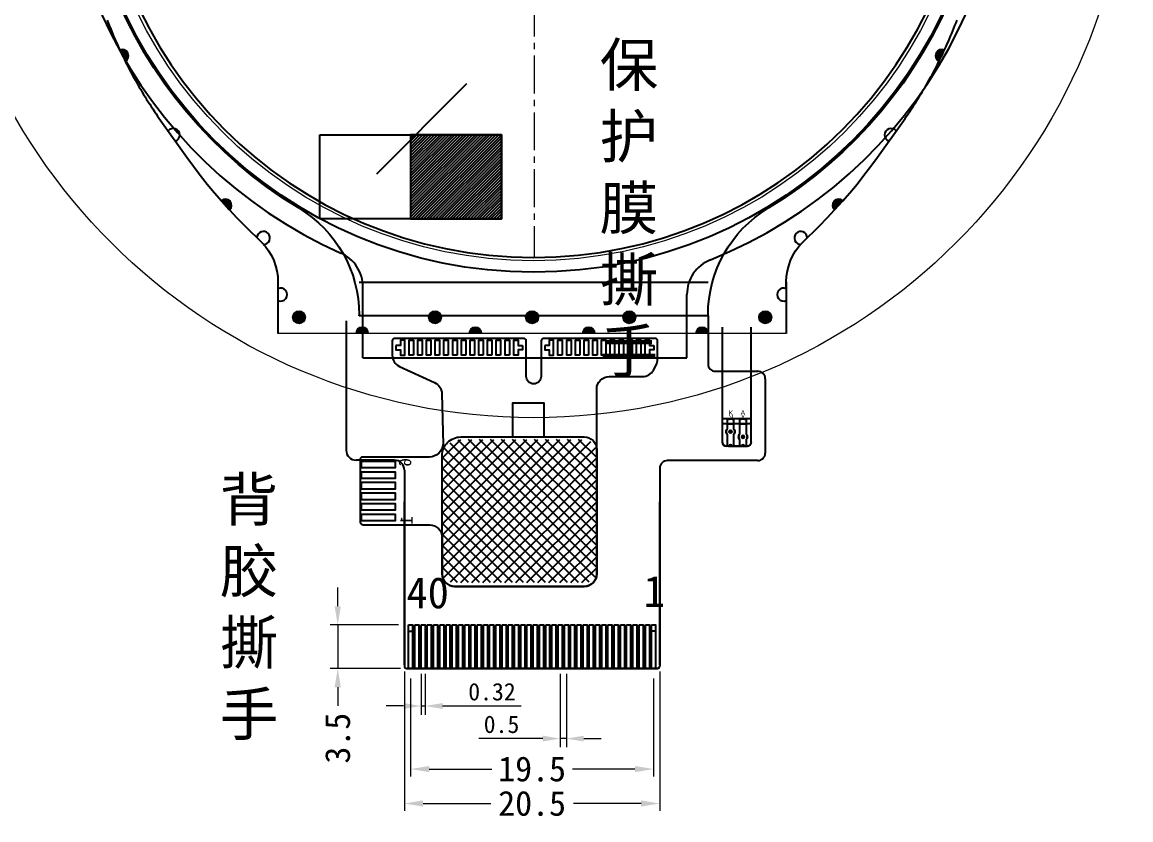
# Model space of a CAD drawing. Header units: millimetres. Extents: x -2894 to 5479, y -6001 to -1211.
# Drawn here: x 5314.9 to 5403.9, y -5876.4 to -5812.3 of the extents above; entities that cross this region are included whole.
import ezdxf

# ---------------------------------------------------------------- set-up
doc = ezdxf.new("R2010")
doc.units = ezdxf.units.MM
doc.header["$LTSCALE"] = 0.2
doc.header["$MEASUREMENT"] = 0
doc.linetypes.add('CENTER', pattern=[50.8, 31.75, -6.35, 6.35, -6.35])
doc.linetypes.add('CENTER2', pattern=[28.575, 19.05, -3.175, 3.175, -3.175])
for name, color, linetype in [('66', 1, 'Continuous'), ('BL', 7, 'Continuous'), ('FPC', 40, 'Continuous'), ('L91', 3, 'Continuous'), ('LCD-FPC', 30, 'Continuous'), ('LCD_FPC', 22, 'Continuous'), ('Sensor', 7, 'Continuous'), ('保护膜', 3, 'Continuous'), ('其它', 7, 'Continuous'), ('背胶', 2, 'Continuous')]:
    doc.layers.add(name, color=color, linetype=linetype)
for name, color, linetype, lineweight in [('CENTER', 1, 'CENTER2', 9), ('dim', 4, 'Continuous', 9), ('DIM（标注）', 3, 'Continuous', 9)]:
    doc.layers.add(name, color=color, linetype=linetype, lineweight=lineweight)
doc.styles.get("Standard").update_dxf_attribs({"font": 'SimSun.ttf'})
doc.styles.add('TXT', font='romans.shx', dxfattribs={"width": 0.8, "bigfont": 'chineset.shx'})
doc.styles.add('型式1', font='', dxfattribs={"height": 2})
doc.styles.add('宋体', font='SimSun.ttf')
doc.styles.get('型式1').set_extended_font_data('PMingLiU')
doc.dimstyles.new('0.7', dxfattribs={"dimscale": 0.7, "dimtxt": 2, "dimasz": 2, "dimexe": 1, "dimexo": 0.625, "dimtad": 1, "dimdsep": 46, "dimtxsty": '宋体', "dimcen": 0, "dimadec": 0, "dimazin": 0, "dimtfac": 1, "dimtmove": 0, "dimatfit": 0, "dimfxl": 1, "dimlwd": 15, "dimlwe": 15, "dimarcsym": 0})
doc.dimstyles.new('1.4', dxfattribs={"dimtxt": 2, "dimasz": 1.5, "dimexe": 0.6, "dimexo": 0.8, "dimtad": 0, "dimzin": 9, "dimdsep": 46, "dimtxsty": 'TXT', "dimcen": 0.5, "dimclrd": 3, "dimclre": 3, "dimclrt": 4, "dimazin": 2, "dimtfac": 1, "dimtmove": 0, "dimatfit": 3, "dimfxl": 1, "dimlwd": 13, "dimlwe": 5, "dimarcsym": 0})
doc.dimstyles.get("Standard").update_dxf_attribs({"dimtxt": 0.18, "dimasz": 0.18, "dimexe": 0.18, "dimexo": 0.0625, "dimgap": 0.09, "dimtad": 0, "dimrnd": 0.001, "dimzin": 0, "dimdsep": 46, "dimtxsty": 'Standard', "dimcen": 0.09, "dimadec": 0, "dimazin": 0, "dimtfac": 1, "dimtofl": 0, "dimtmove": 0, "dimatfit": 3, "dimfxl": 1, "dimtolj": 1, "dimtzin": 0, "dimarcsym": 0})

# ---------------------------------------------------------------- blocks, each defined once
blk = doc.blocks.new('*u49')
at = {"color": 2}
for p, q in [((-3298.778, -1918.615), (-3298.778, -1909.354)), ((-3296.478, -1918.615), (-3296.478, -1909.354)), ((-3298.778, -1917.115), (-3296.478, -1917.115)), ((-3296.978, -1918.915), (-3298.478, -1918.915)), ((-3297.878, -1918.915), (-3296.778, -1918.915)), ((-3297.878, -1918.915), (-3297.228, -1918.915))]:
    blk.add_line(p, q, dxfattribs=at)
for points in [[(-3297.878, -1917.947), (-3297.878, -1917.115), (-3298.378, -1917.115), (-3298.378, -1917.947)], [(-3297.878, -1917.947), (-3297.878, -1917.115), (-3298.378, -1917.115), (-3298.378, -1917.947)], [(-3296.878, -1917.526), (-3296.878, -1917.115), (-3297.378, -1917.115), (-3297.378, -1917.526)], [(-3296.878, -1917.526), (-3296.878, -1917.115), (-3297.378, -1917.115), (-3297.378, -1917.526)], [(-3298.378, -1918.394), (-3298.378, -1918.915), (-3298.228, -1918.915)], [(-3298.378, -1918.394), (-3298.378, -1918.915), (-3298.228, -1918.915)], [(-3298.028, -1918.915), (-3297.878, -1918.915), (-3297.878, -1918.394)], [(-3298.028, -1918.915), (-3297.878, -1918.915), (-3297.878, -1918.394)], [(-3297.378, -1917.973), (-3297.378, -1918.915), (-3297.228, -1918.915)], [(-3297.378, -1917.973), (-3297.378, -1918.915), (-3297.228, -1918.915)], [(-3297.028, -1918.915), (-3296.878, -1918.915), (-3296.878, -1917.973)], [(-3297.028, -1918.915), (-3296.878, -1918.915), (-3296.878, -1917.973)]]:
    blk.add_lwpolyline(points, dxfattribs=at)
for centre in [(-3298.128, -1918.17), (-3298.128, -1918.17), (-3297.128, -1917.749), (-3297.128, -1917.749)]:
    blk.add_circle(centre, 0.1, dxfattribs=at)
for centre, radius, start, end in [((-3297.178, -1917.749), 0.3, 131.81031, 228.18969), ((-3297.178, -1917.749), 0.3, 131.81031, 228.18969), ((-3297.078, -1917.749), 0.3, 311.81031, 48.18969), ((-3297.078, -1917.749), 0.3, 311.81031, 48.18969), ((-3298.178, -1918.17), 0.3, 131.81031, 228.18969), ((-3298.178, -1918.17), 0.3, 131.81031, 228.18969), ((-3298.078, -1918.17), 0.3, 311.81031, 48.18969), ((-3298.078, -1918.17), 0.3, 311.81031, 48.18969), ((-3298.478, -1918.615), 0.3, 180.00183, 270), ((-3298.128, -1918.915), 0.1, 0, 180), ((-3298.128, -1918.915), 0.1, 0, 180), ((-3297.128, -1918.915), 0.1, 0, 180), ((-3297.128, -1918.915), 0.1, 0, 180), ((-3296.778, -1918.615), 0.3, 270, 0)]:
    blk.add_arc(centre, radius, start, end, dxfattribs=at)
at = {"layer": 'FPC', "color": 2, "char_height": 0.407, "width": 10.97451, "attachment_point": 9, "style": '型式1'}
for s, insert in [('A', (-3297.935, -1916.841)), ('K', (-3296.968, -1916.849))]:
    blk.add_mtext(s, dxfattribs=dict(at, insert=insert))
blk = doc.blocks.new('*D98')
at = {"layer": 'Defpoints', "color": 0, "transparency": 16777216}
for p in [(5346.929, -5864.252), (5347.249, -5864.252), (5347.249, -5867.263)]:
    blk.add_point(p, dxfattribs=at)
at = {"layer": 'dim', "color": 0, "lineweight": 15, "transparency": 16777216}
for p, q in [((5346.929, -5864.689), (5346.929, -5867.963)), ((5347.249, -5864.689), (5347.249, -5867.963)), ((5345.529, -5867.263), (5344.129, -5867.263)), ((5346.929, -5867.263), (5347.249, -5867.263)), ((5348.649, -5867.263), (5354.951, -5867.263))]:
    blk.add_line(p, q, dxfattribs=at)
at = {"layer": 'dim', "color": 0, "transparency": 16777216}
for points in [[(5345.529, -5867.03), (5345.529, -5867.497), (5346.929, -5867.263)], [(5348.649, -5867.03), (5348.649, -5867.497), (5347.249, -5867.263)]]:
    blk.add_solid(points, dxfattribs=at)
at = {"layer": 'dim', "color": 0, "transparency": 16777216, "insert": (5352.62, -5866.126), "char_height": 1.4, "attachment_point": 5, "style": '宋体'}
blk.add_mtext('0.32', dxfattribs=at)
blk = doc.blocks.new('*D99')
at = {"layer": 'Defpoints', "color": 0, "transparency": 16777216}
for p in [(5358.089, -5864.252), (5358.589, -5864.252), (5358.089, -5869.881)]:
    blk.add_point(p, dxfattribs=at)
at = {"layer": 'dim', "color": 0, "lineweight": 15, "transparency": 16777216}
for p, q in [((5358.089, -5864.689), (5358.089, -5870.581)), ((5358.589, -5864.689), (5358.589, -5870.581)), ((5356.689, -5869.881), (5351.556, -5869.881)), ((5358.589, -5869.881), (5358.089, -5869.881)), ((5359.989, -5869.881), (5361.389, -5869.881))]:
    blk.add_line(p, q, dxfattribs=at)
at = {"layer": 'dim', "color": 0, "transparency": 16777216}
for points in [[(5356.689, -5869.647), (5356.689, -5870.114), (5358.089, -5869.881)], [(5359.989, -5869.647), (5359.989, -5870.114), (5358.589, -5869.881)]]:
    blk.add_solid(points, dxfattribs=at)
at = {"layer": 'dim', "color": 0, "transparency": 16777216, "insert": (5353.385, -5868.743), "char_height": 1.4, "attachment_point": 5, "style": '宋体'}
blk.add_mtext('0.5', dxfattribs=at)
blk = doc.blocks.new('*D105')
at = {"layer": 'Defpoints', "color": 0, "transparency": 16777216}
for p in [(5345.929, -5860.752), (5340.239, -5864.252), (5346.089, -5864.252)]:
    blk.add_point(p, dxfattribs=at)
at = {"layer": 'DIM（标注）', "color": 3, "lineweight": 13, "transparency": 16777216}
for p, q in [((5340.239, -5859.252), (5340.239, -5857.752)), ((5340.239, -5860.752), (5340.239, -5864.252)), ((5340.239, -5865.752), (5340.239, -5867.252))]:
    blk.add_line(p, q, dxfattribs=at)
at = {"layer": 'DIM（标注）', "color": 3, "lineweight": 5, "transparency": 16777216}
for p, q in [((5345.129, -5860.752), (5339.639, -5860.752)), ((5345.289, -5864.252), (5339.639, -5864.252))]:
    blk.add_line(p, q, dxfattribs=at)
at = {"layer": 'DIM（标注）', "color": 3, "transparency": 16777216}
for points in [[(5339.989, -5859.252), (5340.489, -5859.252), (5340.239, -5860.752)], [(5339.989, -5865.752), (5340.489, -5865.752), (5340.239, -5864.252)]]:
    blk.add_solid(points, dxfattribs=at)
at = {"layer": 'DIM（标注）', "color": 4, "transparency": 16777216, "insert": (5340.239, -5869.849), "char_height": 2, "attachment_point": 5, "rotation": 90, "style": '宋体'}
blk.add_mtext('3.5', dxfattribs=at)
blk = doc.blocks.new('*D106')
at = {"layer": 'Defpoints', "color": 0, "transparency": 16777216}
for p in [(5346.089, -5864.252), (5365.589, -5864.252), (5346.089, -5872.328)]:
    blk.add_point(p, dxfattribs=at)
at = {"layer": 'DIM（标注）', "color": 3, "lineweight": 5, "transparency": 16777216}
for p, q in [((5346.089, -5865.052), (5346.089, -5872.928)), ((5365.589, -5865.052), (5365.589, -5872.928))]:
    blk.add_line(p, q, dxfattribs=at)
at = {"layer": 'DIM（标注）', "color": 3, "lineweight": 13, "transparency": 16777216}
for p, q in [((5347.589, -5872.328), (5352.606, -5872.328)), ((5364.089, -5872.328), (5359.073, -5872.328))]:
    blk.add_line(p, q, dxfattribs=at)
at = {"layer": 'DIM（标注）', "color": 3, "transparency": 16777216}
for points in [[(5347.589, -5872.078), (5347.589, -5872.578), (5346.089, -5872.328)], [(5364.089, -5872.078), (5364.089, -5872.578), (5365.589, -5872.328)]]:
    blk.add_solid(points, dxfattribs=at)
at = {"layer": 'DIM（标注）', "color": 4, "transparency": 16777216, "insert": (5355.839, -5872.328), "char_height": 2, "attachment_point": 5, "style": '宋体'}
blk.add_mtext('19.5', dxfattribs=at)
blk = doc.blocks.new('*D100')
at = {"layer": 'Defpoints', "color": 0, "transparency": 16777216}
for p in [(5345.589, -5863.683), (5366.089, -5863.683), (5345.589, -5875.093)]:
    blk.add_point(p, dxfattribs=at)
at = {"layer": 'DIM（标注）', "color": 3, "lineweight": 5, "transparency": 16777216}
for p, q in [((5345.589, -5864.483), (5345.589, -5875.693)), ((5366.089, -5864.483), (5366.089, -5875.693))]:
    blk.add_line(p, q, dxfattribs=at)
at = {"layer": 'DIM（标注）', "color": 3, "lineweight": 13, "transparency": 16777216}
for p, q in [((5347.089, -5875.093), (5352.516, -5875.093)), ((5364.589, -5875.093), (5359.163, -5875.093))]:
    blk.add_line(p, q, dxfattribs=at)
at = {"layer": 'DIM（标注）', "color": 3, "transparency": 16777216}
for points in [[(5347.089, -5874.843), (5347.089, -5875.343), (5345.589, -5875.093)], [(5364.589, -5874.843), (5364.589, -5875.343), (5366.089, -5875.093)]]:
    blk.add_solid(points, dxfattribs=at)
at = {"layer": 'DIM（标注）', "color": 4, "transparency": 16777216, "insert": (5355.839, -5875.093), "char_height": 2, "attachment_point": 5, "style": '宋体'}
blk.add_mtext('20.5', dxfattribs=at)
blk = doc.blocks.new('FADAFFD')
at = {"color": 7}
for p, q in [((-4794.355, -1490.335), (-4766.355, -1490.335)), ((-4794.355, -1493.035), (-4794.355, -1492.94)), ((-4794.355, -1493.035), (-4766.355, -1493.035)), ((-4766.355, -1493.035), (-4766.355, -1492.94))]:
    blk.add_line(p, q, dxfattribs=at)
blk.add_circle((-4780.355, -1453.271), 35.064, dxfattribs=at)
for centre, radius, start, end in [((-4780.355, -1453.271), 36.364, 301.17428, 238.82572), ((-4804.355, -1492.94), 10, 0, 58.82572), ((-4756.355, -1492.94), 10, 121.17428, 180)]:
    blk.add_arc(centre, radius, start, end, dxfattribs=at)
at = {"layer": 'CENTER', "ltscale": 0.8}
blk.add_line((-4780.397, -1412.672), (-4780.397, -1488.335), dxfattribs=at)
at = {"layer": 'BL', "char_height": 2.5, "width": 19.86847, "attachment_point": 3}
for s, insert in [('2.8 inch', (-4773.494, -1440.604)), ('480(RGB)*480', (-4770.042, -1447.685)), ('ALL', (-4777.855, -1456.811))]:
    blk.add_mtext(s, dxfattribs=dict(at, insert=insert))

msp = doc.modelspace()

# ---------------------------------------------------------------- hatches: boundary and pattern name
at = {"ltscale": 0.2}
h = msp.add_hatch(dxfattribs=at)
h.set_pattern_fill('ANSI37', color=256, scale=4.999969, style=0)
h.set_pattern_definition([(45, (498.81495, 42.84464), (-0.44193899, 0.44193899), []), (135, (498.81495, 42.84464), (-0.44193899, -0.44193899), [])])
edge = h.paths.add_edge_path()
edge.add_arc((5360.023, -5846.856), 1, 0, 90, ccw=False)
edge.add_line((5361.023, -5846.856), (5361.023, -5856.356))
edge.add_arc((5360.023, -5856.356), 1, -90, 0, ccw=False)
edge.add_line((5360.023, -5857.356), (5349.619, -5857.356))
edge.add_arc((5349.619, -5856.356), 1, 180, 270, ccw=False)
edge.add_line((5348.619, -5856.356), (5348.619, -5847.356))
edge.add_arc((5350.119, -5847.356), 1.5, 90, 180, ccw=False)
edge.add_line((5350.119, -5845.856), (5360.023, -5845.856))
at = {"layer": 'LCD_FPC'}
for points in [[(5322.742, -5814.57), (5322.816, -5814.73), (5322.914, -5814.937), (5323.014, -5815.143), (5323.115, -5815.349), (5323.193, -5815.507, 0.993016)], [(5388.671, -5815.143), (5388.77, -5814.937), (5388.868, -5814.73), (5388.943, -5814.57, 0.993016), (5388.491, -5815.507), (5388.57, -5815.349)], [(5331.535, -5827.396), (5331.582, -5827.446, 0.997229), (5330.886, -5826.674), (5330.932, -5826.726)], [(5380.102, -5827.446), (5380.15, -5827.396), (5380.753, -5826.726), (5380.798, -5826.674, 0.997229)], [(5336.612, -5836.045, 1), (5337.651, -5836.045, 1)], [(5347.526, -5836.045, 1), (5348.566, -5836.045, 1)], [(5356.362, -5836.045, 1), (5355.323, -5836.045, 1)], [(5363.121, -5836.045, 1), (5364.16, -5836.045, 1)], [(5375.073, -5836.045, 1), (5374.033, -5836.045, 1)], [(5341.679, -5837.352), (5342.718, -5837.352, 1)], [(5350.768, -5837.352), (5351.807, -5837.352, 1)], [(5360.903, -5837.352, 1), (5359.864, -5837.352)], [(5368.959, -5837.352), (5369.999, -5837.352, 1)]]:
    msp.add_hatch(color=0, dxfattribs=at).paths.add_polyline_path(points)
at = {"layer": '保护膜'}
h = msp.add_hatch(dxfattribs=at)
h.set_pattern_fill('ANSI31', color=256, scale=1.3259, style=0)
h.set_pattern_definition([(45, (-1059.45946, 834.30001), (-0.11719411, 0.11719411), [])])
h.paths.add_polyline_path([(5353.378, -5821.393), (5346.084, -5821.393), (5346.084, -5828.141), (5353.378, -5828.141)])

# ---------------------------------------------------------------- linework, layer by layer
at = {"color": 1}
for p, q in [((5369.957, -5835.943), (5369.957, -5839.781)), ((5370.557, -5840.381), (5373.953, -5840.381)), ((5374.553, -5840.981), (5374.553, -5846.954)), ((5373.953, -5847.554), (5366.692, -5847.554))]:
    msp.add_line(p, q, dxfattribs=at)
at = {"color": 2}
for p, q in [((5371.114, -5846.093), (5371.114, -5837.352)), ((5373.414, -5846.093), (5373.414, -5837.352)), ((5373.414, -5844.193), (5371.114, -5844.193)), ((5372.514, -5846.393), (5371.414, -5846.393)), ((5371.614, -5846.393), (5373.114, -5846.393)), ((5372.514, -5846.393), (5371.864, -5846.393))]:
    msp.add_line(p, q, dxfattribs=at)
msp.add_lwpolyline([(5354.266, -5845.656), (5356.817, -5845.656), (5356.817, -5842.945), (5354.266, -5842.945)], close=True)
for points in [[(5371.514, -5845.004), (5371.514, -5844.193), (5372.014, -5844.193), (5372.014, -5845.004)], [(5371.514, -5845.004), (5371.514, -5844.193), (5372.014, -5844.193), (5372.014, -5845.004)], [(5372.514, -5845.425), (5372.514, -5844.193), (5373.014, -5844.193), (5373.014, -5845.425)], [(5372.514, -5845.425), (5372.514, -5844.193), (5373.014, -5844.193), (5373.014, -5845.425)], [(5371.664, -5846.393), (5371.514, -5846.393), (5371.514, -5845.451)], [(5371.664, -5846.393), (5371.514, -5846.393), (5371.514, -5845.451)], [(5372.014, -5845.451), (5372.014, -5846.393), (5371.864, -5846.393)], [(5372.014, -5845.451), (5372.014, -5846.393), (5371.864, -5846.393)], [(5372.664, -5846.393), (5372.514, -5846.393), (5372.514, -5845.872)], [(5372.664, -5846.393), (5372.514, -5846.393), (5372.514, -5845.872)], [(5373.014, -5845.872), (5373.014, -5846.393), (5372.864, -5846.393)], [(5373.014, -5845.872), (5373.014, -5846.393), (5372.864, -5846.393)]]:
    msp.add_lwpolyline(points, dxfattribs=at)
msp.add_lwpolyline([(5360.023, -5845.656, -0.414214), (5361.023, -5846.656), (5361.023, -5856.656, -0.414214), (5360.023, -5857.656), (5349.619, -5857.656, -0.414214), (5348.619, -5856.656), (5348.619, -5847.156, -0.414214), (5350.119, -5845.656)], format="xyb", close=True)
for centre in [(5371.764, -5845.228), (5371.764, -5845.228), (5372.764, -5845.649), (5372.764, -5845.649)]:
    msp.add_circle(centre, 0.1, dxfattribs=at)
at = {"color": 1}
for centre, start, end in [((5370.557, -5839.781), 180, 270), ((5373.953, -5840.981), 0, 90), ((5366.692, -5848.154), 90, 180), ((5373.953, -5846.954), 270, 0)]:
    msp.add_arc(centre, 0.6, start, end, dxfattribs=at)
at = {"color": 2}
for centre, radius, start, end in [((5371.714, -5845.228), 0.3, 131.81031, 228.18969), ((5371.714, -5845.228), 0.3, 131.81031, 228.18969), ((5371.814, -5845.228), 0.3, 311.81031, 48.18969), ((5371.814, -5845.228), 0.3, 311.81031, 48.18969), ((5372.714, -5845.649), 0.3, 131.81031, 228.18969), ((5372.714, -5845.649), 0.3, 131.81031, 228.18969), ((5372.814, -5845.649), 0.3, 311.81031, 48.18969), ((5372.814, -5845.649), 0.3, 311.81031, 48.18969), ((5371.414, -5846.093), 0.3, 180, 270), ((5371.764, -5846.393), 0.1, 360, 180), ((5371.764, -5846.393), 0.1, 0, 180), ((5372.764, -5846.393), 0.1, 360, 180), ((5372.764, -5846.393), 0.1, 0, 180), ((5373.114, -5846.093), 0.3, 270, 359.99817)]:
    msp.add_arc(centre, radius, start, end, dxfattribs=at)
at = {"layer": '66'}
for centre, start, end in [((5327.035, -5821.401), 288.79371, 142.12578), ((5384.647, -5821.401), 37.57413, 251.50638), ((5334.277, -5829.672), 268.64617, 179.88783), ((5377.405, -5829.672), 359.7591, 271.71541), ((5335.663, -5834.226), 244.84934, 115.15066), ((5376.022, -5834.226), 64.84934, 295.15066)]:
    msp.add_arc(centre, 0.52, start, end, dxfattribs=at)
at = {"layer": 'BL'}
for points in [[(5345.929, -5860.752), (5346.249, -5860.752), (5346.249, -5864.252), (5345.929, -5864.252)], [(5346.429, -5860.752), (5346.749, -5860.752), (5346.749, -5864.252), (5346.429, -5864.252)], [(5346.929, -5860.752), (5347.249, -5860.752), (5347.249, -5864.252), (5346.929, -5864.252)], [(5347.429, -5860.752), (5347.749, -5860.752), (5347.749, -5864.252), (5347.429, -5864.252)], [(5347.929, -5860.752), (5348.249, -5860.752), (5348.249, -5864.252), (5347.929, -5864.252)], [(5348.429, -5860.752), (5348.749, -5860.752), (5348.749, -5864.252), (5348.429, -5864.252)], [(5348.929, -5860.752), (5349.249, -5860.752), (5349.249, -5864.252), (5348.929, -5864.252)], [(5349.429, -5860.752), (5349.749, -5860.752), (5349.749, -5864.252), (5349.429, -5864.252)], [(5349.929, -5860.752), (5350.249, -5860.752), (5350.249, -5864.252), (5349.929, -5864.252)], [(5350.429, -5860.752), (5350.749, -5860.752), (5350.749, -5864.252), (5350.429, -5864.252)], [(5350.929, -5860.752), (5351.249, -5860.752), (5351.249, -5864.252), (5350.929, -5864.252)], [(5351.429, -5860.752), (5351.749, -5860.752), (5351.749, -5864.252), (5351.429, -5864.252)], [(5351.929, -5860.752), (5352.249, -5860.752), (5352.249, -5864.252), (5351.929, -5864.252)], [(5352.429, -5860.752), (5352.749, -5860.752), (5352.749, -5864.252), (5352.429, -5864.252)], [(5352.929, -5860.752), (5353.249, -5860.752), (5353.249, -5864.252), (5352.929, -5864.252)], [(5353.429, -5860.752), (5353.749, -5860.752), (5353.749, -5864.252), (5353.429, -5864.252)], [(5353.929, -5860.752), (5354.249, -5860.752), (5354.249, -5864.252), (5353.929, -5864.252)], [(5354.429, -5860.752), (5354.749, -5860.752), (5354.749, -5864.252), (5354.429, -5864.252)], [(5354.929, -5860.752), (5355.249, -5860.752), (5355.249, -5864.252), (5354.929, -5864.252)], [(5355.429, -5860.752), (5355.749, -5860.752), (5355.749, -5864.252), (5355.429, -5864.252)], [(5355.929, -5860.752), (5356.249, -5860.752), (5356.249, -5864.252), (5355.929, -5864.252)], [(5356.429, -5860.752), (5356.749, -5860.752), (5356.749, -5864.252), (5356.429, -5864.252)], [(5356.929, -5860.752), (5357.249, -5860.752), (5357.249, -5864.252), (5356.929, -5864.252)], [(5357.429, -5860.752), (5357.749, -5860.752), (5357.749, -5864.252), (5357.429, -5864.252)], [(5357.929, -5860.752), (5358.249, -5860.752), (5358.249, -5864.252), (5357.929, -5864.252)], [(5358.429, -5860.752), (5358.749, -5860.752), (5358.749, -5864.252), (5358.429, -5864.252)], [(5358.929, -5860.752), (5359.249, -5860.752), (5359.249, -5864.252), (5358.929, -5864.252)], [(5359.429, -5860.752), (5359.749, -5860.752), (5359.749, -5864.252), (5359.429, -5864.252)], [(5359.929, -5860.752), (5360.249, -5860.752), (5360.249, -5864.252), (5359.929, -5864.252)], [(5360.429, -5860.752), (5360.749, -5860.752), (5360.749, -5864.252), (5360.429, -5864.252)], [(5360.929, -5860.752), (5361.249, -5860.752), (5361.249, -5864.252), (5360.929, -5864.252)], [(5361.429, -5860.752), (5361.749, -5860.752), (5361.749, -5864.252), (5361.429, -5864.252)], [(5361.929, -5860.752), (5362.249, -5860.752), (5362.249, -5864.252), (5361.929, -5864.252)], [(5362.429, -5860.752), (5362.749, -5860.752), (5362.749, -5864.252), (5362.429, -5864.252)], [(5362.929, -5860.752), (5363.249, -5860.752), (5363.249, -5864.252), (5362.929, -5864.252)], [(5363.429, -5860.752), (5363.749, -5860.752), (5363.749, -5864.252), (5363.429, -5864.252)], [(5363.929, -5860.752), (5364.249, -5860.752), (5364.249, -5864.252), (5363.929, -5864.252)], [(5364.429, -5860.752), (5364.749, -5860.752), (5364.749, -5864.252), (5364.429, -5864.252)], [(5364.929, -5860.752), (5365.249, -5860.752), (5365.249, -5864.252), (5364.929, -5864.252)], [(5365.429, -5860.752), (5365.749, -5860.752), (5365.749, -5864.252), (5365.429, -5864.252)]]:
    msp.add_lwpolyline(points, close=True, dxfattribs=at)
at = {"layer": 'dim', "color": 4}
for p, q in [((5335.442, -5833.201), (5335.442, -5837.352)), ((5376.243, -5833.201), (5376.243, -5837.352)), ((5376.243, -5837.352), (5335.442, -5837.352)), ((5370.762, -5837.352), (5370.762, -5837.352)), ((5373.504, -5837.352), (5373.504, -5837.352))]:
    msp.add_line(p, q, dxfattribs=at)
for points in [[(5321.739, -5812.198), (5321.822, -5812.412), (5321.905, -5812.625), (5321.991, -5812.838), (5322.077, -5813.051), (5322.165, -5813.262), (5322.254, -5813.474), (5322.344, -5813.684), (5322.436, -5813.895), (5322.529, -5814.104), (5322.623, -5814.313), (5322.719, -5814.522), (5322.816, -5814.73), (5322.914, -5814.937), (5323.014, -5815.143), (5323.115, -5815.349), (5323.217, -5815.555), (5323.321, -5815.759), (5323.425, -5815.963), (5323.531, -5816.167), (5323.639, -5816.369), (5323.747, -5816.571), (5323.857, -5816.773), (5323.968, -5816.973), (5324.081, -5817.173), (5324.194, -5817.372), (5324.309, -5817.571), (5324.425, -5817.769), (5324.543, -5817.966), (5324.661, -5818.162), (5324.781, -5818.357), (5324.902, -5818.552), (5325.024, -5818.746), (5325.148, -5818.94), (5325.273, -5819.132), (5325.398, -5819.324), (5325.526, -5819.515), (5325.654, -5819.705), (5325.783, -5819.894), (5325.914, -5820.082), (5326.046, -5820.27), (5328.133, -5823.2), (5328.663, -5823.928), (5329.208, -5824.645), (5329.768, -5825.351), (5330.343, -5826.045), (5330.932, -5826.726), (5331.535, -5827.396), (5332.152, -5828.052), (5332.781, -5828.695), (5334.137, -5830.051), (5334.433, -5830.377), (5334.693, -5830.728), (5334.917, -5831.102), (5335.103, -5831.496), (5335.25, -5831.906), (5335.356, -5832.329), (5335.42, -5832.76), (5335.442, -5833.201), (5335.442, -5833.714)], [(5376.243, -5833.714), (5376.243, -5833.201), (5376.264, -5832.76), (5376.328, -5832.329), (5376.434, -5831.906), (5376.581, -5831.496), (5376.768, -5831.102), (5376.992, -5830.728), (5377.251, -5830.377), (5377.547, -5830.051), (5378.903, -5828.695), (5379.533, -5828.052), (5380.15, -5827.396), (5380.753, -5826.726), (5381.342, -5826.045), (5381.916, -5825.351), (5382.477, -5824.645), (5383.022, -5823.928), (5383.552, -5823.2), (5385.639, -5820.27), (5385.771, -5820.082), (5385.901, -5819.894), (5386.031, -5819.705), (5386.159, -5819.515), (5386.286, -5819.324), (5386.412, -5819.132), (5386.537, -5818.94), (5386.66, -5818.746), (5386.783, -5818.552), (5386.904, -5818.357), (5387.023, -5818.162), (5387.142, -5817.966), (5387.259, -5817.769), (5387.375, -5817.571), (5387.49, -5817.372), (5387.604, -5817.173), (5387.716, -5816.973), (5387.827, -5816.773), (5387.937, -5816.571), (5388.046, -5816.369), (5388.153, -5816.167), (5388.259, -5815.963), (5388.364, -5815.759), (5388.468, -5815.555), (5388.57, -5815.349), (5388.671, -5815.143), (5388.77, -5814.937), (5388.868, -5814.73), (5388.965, -5814.522), (5389.061, -5814.313), (5389.156, -5814.104), (5389.249, -5813.895), (5389.34, -5813.684), (5389.431, -5813.474), (5389.52, -5813.262), (5389.608, -5813.051), (5389.694, -5812.838), (5389.779, -5812.625), (5389.863, -5812.412), (5389.945, -5812.198)]]:
    msp.add_lwpolyline(points, dxfattribs=at)
at = {"layer": 'dim', "color": 6}
for centre, radius in [((5355.963, -5796.183), 47.93), ((5355.957, -5796.179), 35.322)]:
    msp.add_circle(centre, radius, dxfattribs=at)
at = {"layer": 'dim', "color": 4}
for centre in [(5337.131, -5836.045), (5348.046, -5836.045), (5355.842, -5836.045), (5363.641, -5836.045), (5374.553, -5836.045)]:
    msp.add_circle(centre, 0.52, dxfattribs=at)
for centre, start, end in [((5322.964, -5815.04), 296.14181, 115.33869), ((5388.72, -5815.04), 64.66131, 243.85819), ((5331.233, -5827.061), 312.17764, 131.85968), ((5380.451, -5827.061), 48.14032, 227.82236), ((5342.199, -5837.352), 0, 180), ((5351.288, -5837.352), 0, 180), ((5360.383, -5837.352), 0, 180), ((5369.479, -5837.352), 0, 180)]:
    msp.add_arc(centre, 0.52, start, end, dxfattribs=at)
at = {"layer": 'FPC', "ltscale": 0.2}
msp.add_line((5342.265, -5839.294), (5368.265, -5839.294), dxfattribs=at)
at = {"layer": 'FPC', "color": 240, "true_color": 0xed1f24}
for p, q in [((5345.589, -5863.952), (5345.589, -5850.879)), ((5345.589, -5863.952), (5345.589, -5850.879)), ((5345.589, -5850.879), (5345.589, -5863.952)), ((5366.089, -5850.879), (5366.089, -5863.952)), ((5366.089, -5863.952), (5366.089, -5850.879)), ((5366.089, -5863.952), (5366.089, -5850.879))]:
    msp.add_line(p, q, dxfattribs=at)
at = {"layer": 'FPC', "color": 30, "true_color": 0xf26722}
for p, q in [((5360.789, -5864.252), (5345.889, -5864.252)), ((5345.889, -5864.252), (5360.789, -5864.252)), ((5360.789, -5864.252), (5345.889, -5864.252)), ((5345.889, -5864.252), (5360.789, -5864.252)), ((5345.889, -5864.252), (5360.789, -5864.252)), ((5360.789, -5864.252), (5345.889, -5864.252)), ((5345.889, -5864.252), (5360.789, -5864.252)), ((5360.789, -5864.252), (5345.889, -5864.252)), ((5345.889, -5864.252), (5360.789, -5864.252)), ((5360.789, -5864.252), (5345.889, -5864.252)), ((5345.889, -5864.252), (5360.789, -5864.252)), ((5360.789, -5864.252), (5345.889, -5864.252)), ((5345.889, -5864.252), (5360.789, -5864.252)), ((5360.789, -5864.252), (5345.889, -5864.252)), ((5345.889, -5864.252), (5360.789, -5864.252)), ((5345.889, -5864.252), (5360.789, -5864.252)), ((5360.789, -5864.252), (5345.889, -5864.252)), ((5345.889, -5864.252), (5360.789, -5864.252)), ((5360.789, -5864.252), (5345.889, -5864.252)), ((5365.789, -5864.252), (5350.889, -5864.252)), ((5350.889, -5864.252), (5365.789, -5864.252)), ((5365.789, -5864.252), (5350.889, -5864.252)), ((5350.889, -5864.252), (5365.789, -5864.252)), ((5350.889, -5864.252), (5365.789, -5864.252)), ((5365.789, -5864.252), (5350.889, -5864.252)), ((5350.889, -5864.252), (5365.789, -5864.252)), ((5365.789, -5864.252), (5350.889, -5864.252)), ((5350.889, -5864.252), (5365.789, -5864.252)), ((5365.789, -5864.252), (5350.889, -5864.252)), ((5350.889, -5864.252), (5365.789, -5864.252)), ((5365.789, -5864.252), (5350.889, -5864.252)), ((5350.889, -5864.252), (5365.789, -5864.252)), ((5365.789, -5864.252), (5350.889, -5864.252)), ((5350.889, -5864.252), (5365.789, -5864.252)), ((5350.889, -5864.252), (5365.789, -5864.252)), ((5365.789, -5864.252), (5350.889, -5864.252)), ((5350.889, -5864.252), (5365.789, -5864.252)), ((5365.789, -5864.252), (5350.889, -5864.252))]:
    msp.add_line(p, q, dxfattribs=at)
at = {"layer": 'FPC', "color": 0}
for p, q in [((5360.789, -5864.252), (5345.889, -5864.252)), ((5365.789, -5864.252), (5350.889, -5864.252))]:
    msp.add_line(p, q, dxfattribs=at)
at = {"layer": 'FPC'}
msp.add_lwpolyline([(5348.619, -5856.656, 0.414214), (5349.619, -5857.656), (5360.023, -5857.656, 0.414214), (5361.023, -5856.656), (5361.023, -5841.814, -0.414214), (5362.023, -5840.814), (5364.696, -5840.814, 0.276191), (5365.577, -5840.287), (5365.796, -5839.881, 0.123854), (5365.915, -5839.408), (5365.915, -5837.942, 0.414214), (5365.715, -5837.742), (5356.765, -5837.742, 0.414214), (5356.565, -5837.942), (5356.565, -5840.796, -1), (5355.365, -5840.796), (5355.365, -5837.942, 0.414214), (5355.165, -5837.742), (5344.815, -5837.742, 0.414214), (5344.615, -5837.942), (5344.615, -5839.09, 0.29353), (5345.199, -5840), (5348.008, -5841.284, -0.29353), (5348.593, -5842.194), (5348.692, -5846.224, -0.385604), (5347.593, -5847.272), (5342.227, -5847.272, 0.414214), (5342.027, -5847.472), (5342.027, -5852.422, 0.414214), (5342.327, -5852.722), (5347.619, -5852.722, -0.414214), (5348.619, -5853.722)], format="xyb", close=True, dxfattribs=at)
for points in [[(5344.915, -5838.317), (5344.915, -5838.667), (5345.265, -5838.667), (5345.265, -5839.092), (5345.615, -5839.092), (5345.615, -5837.892), (5345.265, -5837.892), (5345.265, -5838.317)], [(5346.315, -5839.092), (5345.965, -5839.092), (5345.965, -5837.892), (5346.315, -5837.892)], [(5347.015, -5839.092), (5346.665, -5839.092), (5346.665, -5837.892), (5347.015, -5837.892)], [(5347.715, -5839.092), (5347.365, -5839.092), (5347.365, -5837.892), (5347.715, -5837.892)], [(5348.415, -5839.092), (5348.065, -5839.092), (5348.065, -5837.892), (5348.415, -5837.892)], [(5349.115, -5839.092), (5348.765, -5839.092), (5348.765, -5837.892), (5349.115, -5837.892)], [(5349.815, -5839.092), (5349.465, -5839.092), (5349.465, -5837.892), (5349.815, -5837.892)], [(5350.515, -5839.092), (5350.165, -5839.092), (5350.165, -5837.892), (5350.515, -5837.892)], [(5351.215, -5839.092), (5350.865, -5839.092), (5350.865, -5837.892), (5351.215, -5837.892)], [(5351.915, -5839.092), (5351.565, -5839.092), (5351.565, -5837.892), (5351.915, -5837.892)], [(5352.615, -5839.092), (5352.265, -5839.092), (5352.265, -5837.892), (5352.615, -5837.892)], [(5353.315, -5839.092), (5352.965, -5839.092), (5352.965, -5837.892), (5353.315, -5837.892)], [(5354.015, -5839.092), (5353.665, -5839.092), (5353.665, -5837.892), (5354.015, -5837.892)], [(5355.065, -5838.317), (5355.065, -5838.667), (5354.715, -5838.667), (5354.715, -5839.092), (5354.365, -5839.092), (5354.365, -5837.892), (5354.715, -5837.892), (5354.715, -5838.317)], [(5356.865, -5838.317), (5356.865, -5838.667), (5357.215, -5838.667), (5357.215, -5839.092), (5357.565, -5839.092), (5357.565, -5837.892), (5357.215, -5837.892), (5357.215, -5838.317)], [(5358.265, -5839.092), (5357.915, -5839.092), (5357.915, -5837.892), (5358.265, -5837.892)], [(5358.965, -5839.092), (5358.615, -5839.092), (5358.615, -5837.892), (5358.965, -5837.892)], [(5359.665, -5839.092), (5359.315, -5839.092), (5359.315, -5837.892), (5359.665, -5837.892)], [(5360.365, -5839.092), (5360.015, -5839.092), (5360.015, -5837.892), (5360.365, -5837.892)], [(5361.065, -5839.092), (5360.715, -5839.092), (5360.715, -5837.892), (5361.065, -5837.892)], [(5361.765, -5839.092), (5361.415, -5839.092), (5361.415, -5837.892), (5361.765, -5837.892)], [(5362.465, -5839.092), (5362.115, -5839.092), (5362.115, -5837.892), (5362.465, -5837.892)], [(5363.165, -5839.092), (5362.815, -5839.092), (5362.815, -5837.892), (5363.165, -5837.892)], [(5363.865, -5839.092), (5363.515, -5839.092), (5363.515, -5837.892), (5363.865, -5837.892)], [(5364.565, -5839.092), (5364.215, -5839.092), (5364.215, -5837.892), (5364.565, -5837.892)], [(5365.615, -5838.317), (5365.615, -5838.667), (5365.265, -5838.667), (5365.265, -5839.092), (5364.915, -5839.092), (5364.915, -5837.892), (5365.265, -5837.892), (5365.265, -5838.317)]]:
    msp.add_lwpolyline(points, close=True, dxfattribs=at)
at = {"layer": 'FPC', "color": 1}
for points in [[(5342.127, -5847.622), (5342.127, -5848.122), (5344.882, -5848.122), (5344.882, -5847.622)], [(5342.127, -5847.622), (5342.127, -5848.122), (5344.882, -5848.122), (5344.882, -5847.622)], [(5342.127, -5848.472), (5342.127, -5848.972), (5344.882, -5848.972), (5344.882, -5848.472)], [(5342.127, -5849.322), (5342.127, -5849.822), (5344.882, -5849.822), (5344.882, -5849.322)], [(5342.127, -5850.172), (5342.127, -5850.672), (5344.882, -5850.672), (5344.882, -5850.172)], [(5342.127, -5851.022), (5342.127, -5851.522), (5344.882, -5851.522), (5344.882, -5851.022)], [(5342.127, -5851.872), (5342.127, -5852.372), (5344.882, -5852.372), (5344.882, -5851.872)]]:
    msp.add_lwpolyline(points, close=True, dxfattribs=at)
at = {"layer": 'L91', "color": 7, "linetype": 'Continuous'}
for p, q in [((5335.442, -5833.196), (5335.442, -5837.348)), ((5376.243, -5833.196), (5376.243, -5837.348)), ((5370.762, -5837.348), (5370.762, -5837.348)), ((5373.504, -5837.348), (5373.504, -5837.348))]:
    msp.add_line(p, q, dxfattribs=at)
for points in [[(5321.739, -5812.193), (5321.822, -5812.407), (5321.905, -5812.621), (5321.991, -5812.834), (5322.077, -5813.046), (5322.165, -5813.258), (5322.254, -5813.469), (5322.344, -5813.68), (5322.436, -5813.89), (5322.529, -5814.1), (5322.623, -5814.309), (5322.719, -5814.517), (5322.816, -5814.725), (5322.914, -5814.932), (5323.014, -5815.139), (5323.115, -5815.345), (5323.217, -5815.55), (5323.321, -5815.755), (5323.425, -5815.959), (5323.531, -5816.162), (5323.639, -5816.365), (5323.747, -5816.567), (5323.857, -5816.768), (5323.968, -5816.969), (5324.081, -5817.169), (5324.194, -5817.368), (5324.309, -5817.567), (5324.425, -5817.764), (5324.543, -5817.961), (5324.661, -5818.158), (5324.781, -5818.353), (5324.902, -5818.548), (5325.024, -5818.742), (5325.148, -5818.935), (5325.273, -5819.128), (5325.398, -5819.319), (5325.526, -5819.51), (5325.654, -5819.7), (5325.783, -5819.89), (5325.914, -5820.078), (5326.046, -5820.266), (5328.133, -5823.196), (5328.663, -5823.924), (5329.208, -5824.641), (5329.768, -5825.346), (5330.343, -5826.04), (5330.932, -5826.722), (5331.535, -5827.391), (5332.152, -5828.048), (5332.781, -5828.691), (5334.137, -5830.047), (5334.433, -5830.373), (5334.693, -5830.723), (5334.917, -5831.097), (5335.103, -5831.491), (5335.25, -5831.902), (5335.356, -5832.325), (5335.42, -5832.756), (5335.442, -5833.196), (5335.442, -5833.709)], [(5376.243, -5833.709), (5376.243, -5833.196), (5376.264, -5832.756), (5376.328, -5832.325), (5376.434, -5831.902), (5376.581, -5831.491), (5376.768, -5831.097), (5376.992, -5830.723), (5377.251, -5830.373), (5377.547, -5830.047), (5378.903, -5828.691), (5379.533, -5828.048), (5380.15, -5827.391), (5380.753, -5826.722), (5381.342, -5826.04), (5381.916, -5825.346), (5382.477, -5824.641), (5383.022, -5823.924), (5383.552, -5823.196), (5385.639, -5820.266), (5385.771, -5820.078), (5385.901, -5819.89), (5386.031, -5819.7), (5386.159, -5819.51), (5386.286, -5819.319), (5386.412, -5819.128), (5386.537, -5818.935), (5386.66, -5818.742), (5386.783, -5818.548), (5386.904, -5818.353), (5387.023, -5818.158), (5387.142, -5817.961), (5387.259, -5817.764), (5387.375, -5817.567), (5387.49, -5817.368), (5387.604, -5817.169), (5387.716, -5816.969), (5387.827, -5816.768), (5387.937, -5816.567), (5388.046, -5816.365), (5388.153, -5816.162), (5388.259, -5815.959), (5388.364, -5815.755), (5388.468, -5815.55), (5388.57, -5815.345), (5388.671, -5815.139), (5388.77, -5814.932), (5388.868, -5814.725), (5388.965, -5814.517), (5389.061, -5814.309), (5389.156, -5814.1), (5389.249, -5813.89), (5389.34, -5813.68), (5389.431, -5813.469), (5389.52, -5813.258), (5389.608, -5813.046), (5389.694, -5812.834), (5389.779, -5812.621), (5389.863, -5812.407), (5389.945, -5812.193)]]:
    msp.add_lwpolyline(points, dxfattribs=at)
at = {"layer": 'LCD-FPC', "color": 20}
for p, q in [((5345.889, -5864.252), (5360.789, -5864.252)), ((5360.789, -5864.252), (5345.889, -5864.252)), ((5360.789, -5864.252), (5345.889, -5864.252)), ((5345.889, -5864.252), (5360.789, -5864.252)), ((5345.889, -5864.252), (5360.789, -5864.252)), ((5360.789, -5864.252), (5345.889, -5864.252)), ((5345.889, -5864.252), (5360.789, -5864.252)), ((5360.789, -5864.252), (5345.889, -5864.252)), ((5360.789, -5864.252), (5345.889, -5864.252)), ((5345.889, -5864.252), (5360.789, -5864.252)), ((5350.889, -5864.252), (5365.789, -5864.252)), ((5365.789, -5864.252), (5350.889, -5864.252)), ((5365.789, -5864.252), (5350.889, -5864.252)), ((5350.889, -5864.252), (5365.789, -5864.252)), ((5350.889, -5864.252), (5365.789, -5864.252)), ((5365.789, -5864.252), (5350.889, -5864.252)), ((5350.889, -5864.252), (5365.789, -5864.252)), ((5365.789, -5864.252), (5350.889, -5864.252)), ((5365.789, -5864.252), (5350.889, -5864.252)), ((5350.889, -5864.252), (5365.789, -5864.252))]:
    msp.add_line(p, q, dxfattribs=at)
at = {"layer": 'LCD_FPC', "color": 240, "true_color": 0xed1f24}
for p, q in [((5345.589, -5848.323), (5345.589, -5864.053)), ((5366.089, -5848.323), (5366.089, -5864.053))]:
    msp.add_line(p, q, dxfattribs=at)
at = {"layer": 'LCD_FPC'}
for p, q in [((5345.592, -5848.322), (5345.592, -5864.052)), ((5345.942, -5861.252), (5346.242, -5861.252)), ((5365.739, -5861.252), (5365.439, -5861.252)), ((5345.789, -5864.252), (5365.889, -5864.252)), ((5345.789, -5864.252), (5365.889, -5864.252)), ((5365.889, -5864.253), (5345.789, -5864.253)), ((5365.889, -5864.253), (5345.789, -5864.253)), ((5365.892, -5864.252), (5345.792, -5864.252)), ((5365.892, -5864.252), (5345.792, -5864.252)), ((5345.939, -5864.252), (5346.239, -5864.252)), ((5346.239, -5864.253), (5345.939, -5864.253)), ((5346.239, -5864.253), (5345.939, -5864.253)), ((5346.242, -5864.252), (5345.942, -5864.252)), ((5346.242, -5864.252), (5345.942, -5864.252)), ((5346.439, -5864.252), (5346.739, -5864.252)), ((5346.739, -5864.253), (5346.439, -5864.253)), ((5346.739, -5864.253), (5346.439, -5864.253)), ((5346.742, -5864.252), (5346.442, -5864.252)), ((5346.742, -5864.252), (5346.442, -5864.252)), ((5346.939, -5864.252), (5347.239, -5864.252)), ((5347.239, -5864.253), (5346.939, -5864.253)), ((5347.239, -5864.253), (5346.939, -5864.253)), ((5347.242, -5864.252), (5346.942, -5864.252)), ((5347.242, -5864.252), (5346.942, -5864.252)), ((5347.439, -5864.252), (5347.739, -5864.252)), ((5347.739, -5864.253), (5347.439, -5864.253)), ((5347.742, -5864.252), (5347.442, -5864.252)), ((5347.939, -5864.252), (5348.239, -5864.252)), ((5348.239, -5864.253), (5347.939, -5864.253)), ((5348.242, -5864.252), (5347.942, -5864.252)), ((5348.439, -5864.252), (5348.739, -5864.252)), ((5348.739, -5864.253), (5348.439, -5864.253)), ((5348.742, -5864.252), (5348.442, -5864.252)), ((5348.939, -5864.252), (5349.239, -5864.252)), ((5349.239, -5864.253), (5348.939, -5864.253)), ((5349.242, -5864.252), (5348.942, -5864.252)), ((5349.439, -5864.252), (5349.739, -5864.252)), ((5349.739, -5864.253), (5349.439, -5864.253)), ((5349.742, -5864.252), (5349.442, -5864.252)), ((5349.939, -5864.252), (5350.239, -5864.252)), ((5350.239, -5864.253), (5349.939, -5864.253)), ((5350.242, -5864.252), (5349.942, -5864.252)), ((5350.439, -5864.252), (5350.739, -5864.252)), ((5350.739, -5864.253), (5350.439, -5864.253)), ((5350.742, -5864.252), (5350.442, -5864.252)), ((5350.939, -5864.252), (5351.239, -5864.252)), ((5351.239, -5864.253), (5350.939, -5864.253)), ((5351.242, -5864.252), (5350.942, -5864.252)), ((5351.439, -5864.252), (5351.739, -5864.252)), ((5351.739, -5864.253), (5351.439, -5864.253)), ((5351.742, -5864.252), (5351.442, -5864.252)), ((5351.939, -5864.252), (5352.239, -5864.252)), ((5352.239, -5864.253), (5351.939, -5864.253)), ((5352.242, -5864.252), (5351.942, -5864.252)), ((5352.439, -5864.252), (5352.739, -5864.252)), ((5352.739, -5864.253), (5352.439, -5864.253)), ((5352.742, -5864.252), (5352.442, -5864.252)), ((5352.939, -5864.252), (5353.239, -5864.252)), ((5353.239, -5864.253), (5352.939, -5864.253)), ((5353.242, -5864.252), (5352.942, -5864.252)), ((5353.439, -5864.252), (5353.739, -5864.252)), ((5353.739, -5864.253), (5353.439, -5864.253)), ((5353.742, -5864.252), (5353.442, -5864.252)), ((5353.939, -5864.252), (5354.239, -5864.252)), ((5354.239, -5864.253), (5353.939, -5864.253)), ((5354.242, -5864.252), (5353.942, -5864.252)), ((5354.439, -5864.252), (5354.739, -5864.252)), ((5354.739, -5864.253), (5354.439, -5864.253)), ((5354.742, -5864.252), (5354.442, -5864.252)), ((5354.939, -5864.252), (5355.239, -5864.252)), ((5355.239, -5864.253), (5354.939, -5864.253)), ((5355.242, -5864.252), (5354.942, -5864.252)), ((5355.439, -5864.252), (5355.739, -5864.252)), ((5355.739, -5864.253), (5355.439, -5864.253)), ((5355.742, -5864.252), (5355.442, -5864.252)), ((5355.939, -5864.252), (5356.239, -5864.252)), ((5356.239, -5864.253), (5355.939, -5864.253)), ((5356.242, -5864.252), (5355.942, -5864.252)), ((5356.439, -5864.252), (5356.739, -5864.252)), ((5356.739, -5864.253), (5356.439, -5864.253)), ((5356.742, -5864.252), (5356.442, -5864.252)), ((5356.939, -5864.252), (5357.239, -5864.252)), ((5357.239, -5864.253), (5356.939, -5864.253)), ((5357.242, -5864.252), (5356.942, -5864.252)), ((5357.439, -5864.252), (5357.739, -5864.252)), ((5357.739, -5864.253), (5357.439, -5864.253)), ((5357.742, -5864.252), (5357.442, -5864.252)), ((5357.939, -5864.252), (5358.239, -5864.252)), ((5358.239, -5864.253), (5357.939, -5864.253)), ((5358.242, -5864.252), (5357.942, -5864.252)), ((5358.439, -5864.252), (5358.739, -5864.252)), ((5358.739, -5864.253), (5358.439, -5864.253)), ((5358.742, -5864.252), (5358.442, -5864.252)), ((5358.939, -5864.252), (5359.239, -5864.252)), ((5359.239, -5864.253), (5358.939, -5864.253)), ((5359.242, -5864.252), (5358.942, -5864.252)), ((5359.439, -5864.252), (5359.739, -5864.252)), ((5359.739, -5864.253), (5359.439, -5864.253)), ((5359.742, -5864.252), (5359.442, -5864.252)), ((5359.939, -5864.252), (5360.239, -5864.252)), ((5360.239, -5864.253), (5359.939, -5864.253)), ((5360.242, -5864.252), (5359.942, -5864.252)), ((5360.439, -5864.252), (5360.739, -5864.252)), ((5360.739, -5864.253), (5360.439, -5864.253)), ((5360.742, -5864.252), (5360.442, -5864.252)), ((5360.939, -5864.252), (5361.239, -5864.252)), ((5361.239, -5864.253), (5360.939, -5864.253)), ((5361.242, -5864.252), (5360.942, -5864.252)), ((5361.439, -5864.252), (5361.739, -5864.252)), ((5361.739, -5864.253), (5361.439, -5864.253)), ((5361.742, -5864.252), (5361.442, -5864.252)), ((5361.939, -5864.252), (5362.239, -5864.252)), ((5362.239, -5864.253), (5361.939, -5864.253)), ((5362.242, -5864.252), (5361.942, -5864.252)), ((5362.439, -5864.252), (5362.739, -5864.252)), ((5362.739, -5864.253), (5362.439, -5864.253)), ((5362.742, -5864.252), (5362.442, -5864.252)), ((5362.939, -5864.252), (5363.239, -5864.252)), ((5363.239, -5864.253), (5362.939, -5864.253)), ((5363.242, -5864.252), (5362.942, -5864.252)), ((5363.439, -5864.252), (5363.739, -5864.252)), ((5363.739, -5864.253), (5363.439, -5864.253)), ((5363.742, -5864.252), (5363.442, -5864.252)), ((5363.939, -5864.252), (5364.239, -5864.252)), ((5364.239, -5864.253), (5363.939, -5864.253)), ((5364.242, -5864.252), (5363.942, -5864.252)), ((5364.439, -5864.252), (5364.739, -5864.252)), ((5364.439, -5864.252), (5364.739, -5864.252)), ((5364.739, -5864.253), (5364.439, -5864.253)), ((5364.742, -5864.252), (5364.442, -5864.252)), ((5364.939, -5864.252), (5365.239, -5864.252)), ((5364.939, -5864.252), (5365.239, -5864.252)), ((5365.239, -5864.253), (5364.939, -5864.253)), ((5365.242, -5864.252), (5364.942, -5864.252)), ((5365.439, -5864.252), (5365.739, -5864.252)), ((5365.439, -5864.252), (5365.739, -5864.252)), ((5365.739, -5864.253), (5365.439, -5864.253)), ((5365.742, -5864.252), (5365.442, -5864.252))]:
    msp.add_line(p, q, dxfattribs=at)
at = {"layer": 'LCD_FPC', "color": 1}
msp.add_line((5366.092, -5848.154), (5366.092, -5864.052), dxfattribs=at)
at = {"layer": 'LCD_FPC'}
for centre, start, end in [((5345.789, -5864.052), 180, 270), ((5345.789, -5864.052), 180, 270), ((5345.789, -5864.053), 180, 270), ((5345.789, -5864.053), 180, 270), ((5345.789, -5864.053), 180, 270), ((5345.789, -5864.053), 180, 270), ((5345.792, -5864.052), 180, 270), ((5345.792, -5864.052), 180, 270), ((5345.792, -5864.052), 180, 270), ((5345.792, -5864.052), 180, 270), ((5365.889, -5864.052), 270, 0), ((5365.889, -5864.052), 270, 0), ((5365.889, -5864.052), 270, 0), ((5365.889, -5864.052), 270, 0), ((5365.889, -5864.053), 270, 0), ((5365.889, -5864.053), 270, 0), ((5365.892, -5864.052), 270, 0), ((5365.892, -5864.052), 270, 0)]:
    msp.add_arc(centre, 0.2, start, end, dxfattribs=at)
at = {"layer": 'Sensor', "linetype": 'CENTER'}
for p, q in [((5342.265, -5839.294), (5342.265, -5833.628)), ((5368.265, -5839.294), (5368.265, -5834.22))]:
    msp.add_line(p, q, dxfattribs=at)
at = {"layer": 'Sensor'}
msp.add_arc((5355.963, -5796.183), 38, 291.91348, 245.96601, dxfattribs=at)
at = {"layer": 'Sensor', "linetype": 'CENTER'}
for centre, start, end in [((5339.265, -5833.628), 0, 65.96601), ((5371.265, -5834.22), 111.91348, 180)]:
    msp.add_arc(centre, 3, start, end, dxfattribs=at)
at = {"layer": '保护膜'}
for points in [[(5338.791, -5821.393), (5353.378, -5821.393), (5353.378, -5828.141), (5338.791, -5828.141)], [(5353.378, -5821.393), (5346.084, -5821.393), (5346.084, -5828.141), (5353.378, -5828.141)]]:
    msp.add_lwpolyline(points, close=True, dxfattribs=at)
msp.add_circle((5355.957, -5796.179), 36.25, dxfattribs=at)
at = {"layer": '其它', "color": 240, "ltscale": 5, "true_color": 0xed1f24}
for p, q in [((5340.916, -5836.332), (5340.916, -5846.722)), ((5344.792, -5847.522), (5341.716, -5847.522))]:
    msp.add_line(p, q, dxfattribs=at)
for centre, start, end in [((5341.716, -5846.722), 180, 270), ((5344.792, -5848.322), 0, 90)]:
    msp.add_arc(centre, 0.8, start, end, dxfattribs=at)

# ---------------------------------------------------------------- block references
at = {"color": 7, "xscale": -1}
for name, p in [('FADAFFD', (575.602, -4342.908)), ('*u49', (2074.636, -3927.479))]:
    msp.add_blockref(name, p, dxfattribs=at)

# ---------------------------------------------------------------- texts
at = {"layer": 'BL', "char_height": 2.5, "attachment_point": 1}
for s, insert, width in [('40', (5345.758, -5856.917), 4.42503), ('1', (5364.793, -5856.807), 1.24094), ('1', (5364.795, -5856.807), 1.24094)]:
    msp.add_mtext(s, dxfattribs=dict(at, insert=insert, width=width))
at = {"layer": 'dim', "color": 4, "char_height": 3.4473, "width": 0.20296, "attachment_point": 3}
for s, insert in [('保护膜撕手', (5365.96, -5814.051)), ('背胶撕手', (5335.467, -5848.951))]:
    msp.add_mtext(s, dxfattribs=dict(at, insert=insert))
at = {"layer": 'FPC', "color": 2, "char_height": 0.407, "width": 10.97451, "attachment_point": 7, "style": '型式1'}
for s, insert in [('K', (5371.604, -5843.928)), ('A', (5372.571, -5843.919))]:
    msp.add_mtext(s, dxfattribs=dict(at, insert=insert))
at = {"layer": '背胶', "ltscale": 0.2, "extrusion": (0, 0, -1), "char_height": 1, "width": 0.35942, "attachment_point": 1, "text_direction": (0, -1, 0), "style": '宋体'}
for s, insert in [('6', (5345.14, -5847.35)), ('1', (5345.243, -5852.009))]:
    msp.add_mtext(s, dxfattribs=dict(at, insert=insert))

# ---------------------------------------------------------------- dimensions: what is measured, and where the dimension line sits
at = {"layer": 'dim'}
for base, p1, p2, picture, middle in [((5347.249, -5867.263), (5346.929, -5864.252), (5347.249, -5864.252), '*D98', (5352.62, -5867.263)), ((5358.089, -5869.881), (5358.589, -5864.252), (5358.089, -5864.252), '*D99', (5353.385, -5869.881))]:
    dim = msp.add_linear_dim(base=base, p1=p1, p2=p2, dimstyle='0.7', override={"dimfxl": 0.18, "dimarcsym": 1}, dxfattribs=at)
    dim.commit()
    dim.dimension.update_dxf_attribs({"geometry": picture, "text_midpoint": middle, "dimtype": 160})
at = {"layer": 'DIM（标注）'}
for base, p1, p2, angle, picture, middle in [((5340.239, -5864.252), (5345.929, -5860.752), (5346.089, -5864.252), 90, '*D105', (5340.239, -5869.849)), ((5345.589, -5875.093), (5366.089, -5863.683), (5345.589, -5863.683), 180, '*D100', (5355.839, -5875.093)), ((5346.089, -5872.328), (5365.589, -5864.252), (5346.089, -5864.252), 180, '*D106', (5355.839, -5872.328))]:
    dim = msp.add_linear_dim(base=base, p1=p1, p2=p2, angle=angle, dimstyle='1.4', override={"dimtxsty": '宋体', "dimfxl": 1.25}, dxfattribs=at)
    dim.commit()
    dim.dimension.update_dxf_attribs({"geometry": picture, "text_midpoint": middle})

# ---------------------------------------------------------------- leaders
at = {"layer": 'dim', "color": 4}
msp.add_leader([(5343.376, -5824.526), (5350.599, -5817.276)], dimstyle='Standard', override={"dimgap": 0.09, "dimtad": 0}, dxfattribs=at)

doc.saveas('drawing.dxf')
